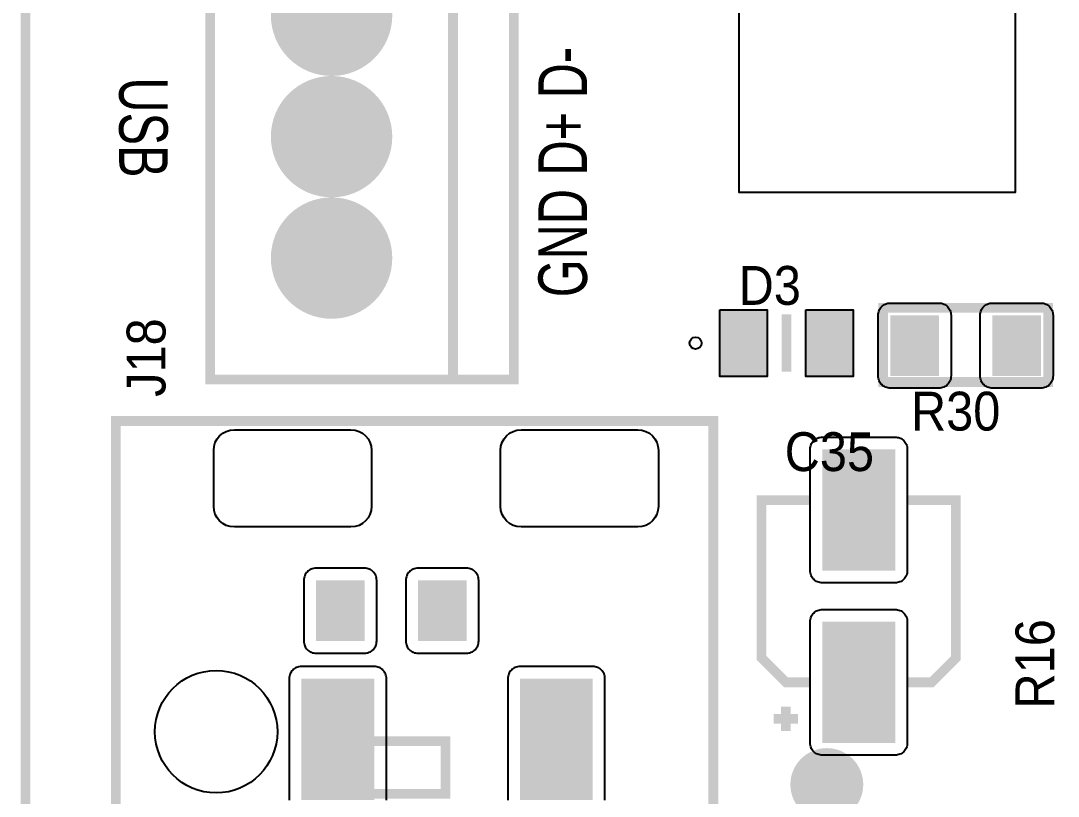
# Model space of a CAD drawing. Header units: inches. Extents: x -3.21 to 3.21, y -2.45 to 2.45.
# Drawn here: x -3.21 to -2.355, y -1.21 to -0.571 of the extents above; entities that cross this region are included whole.
import ezdxf

# ---------------------------------------------------------------- set-up
doc = ezdxf.new("R2010")
doc.units = ezdxf.units.IN
doc.layers.get('0').update_dxf_attribs({"linetype": 'CONTINUOUS'})

# ---------------------------------------------------------------- blocks, each defined once
blk = doc.blocks.new('RPAD')
blk.add_trace([(-0.5, -0.5), (-0.5, 0.5), (0.5, -0.5), (0.5, 0.5)])
blk = doc.blocks.new('EPAD')
at = {"const_width": 0.5}
blk.add_lwpolyline([(-0.25, 0, 1), (0.25, 0, 1)], format="xyb", close=True, dxfattribs=at)

msp = doc.modelspace()

# ---------------------------------------------------------------- linework, layer by layer
for points, const_width in [([(-3.205508, -2.428994), (3.205508, -2.428994), (3.205508, 2.443368), (-3.205508, 2.443368), (-3.205508, -2.428994)], 0.008), ([(-3.205508, -2.428994), (3.205508, -2.428994), (3.205508, 2.443368), (-3.205508, 2.443368), (-3.205508, -2.428994)], 0.008), ([(-3.205508, -2.428994), (3.205508, -2.428994), (3.205508, 2.443368), (-3.205508, 2.443368), (-3.205508, -2.428994)], 0.008), ([(-3.053539, -0.866789), (-2.803539, -0.866789), (-2.803539, -0.466789), (-3.053539, -0.466789), (-3.053539, -0.866789)], 0.008), ([(-3.053539, -0.866789), (-2.803539, -0.866789), (-2.803539, -0.466789), (-3.053539, -0.466789), (-3.053539, -0.866789)], 0.008), ([(-3.053539, -0.866789), (-2.803539, -0.866789), (-2.803539, -0.466789), (-3.053539, -0.466789), (-3.053539, -0.866789)], 0.008), ([(-2.853539, -0.466789), (-2.853539, -0.866789)], 0.008), ([(-2.853539, -0.466789), (-2.853539, -0.866789)], 0.008), ([(-2.853539, -0.466789), (-2.853539, -0.866789)], 0.008), ([(-2.578957, -0.813246), (-2.578957, -0.86049)], 0.007874), ([(-2.578957, -0.813246), (-2.578957, -0.86049)], 0.007874), ([(-2.578957, -0.813246), (-2.578957, -0.86049)], 0.007874), ([(-2.49939, -0.868868), (-2.36339, -0.868868), (-2.36339, -0.807868), (-2.49939, -0.807868), (-2.49939, -0.868868)], 0.008), ([(-2.49939, -0.868868), (-2.36339, -0.868868), (-2.36339, -0.807868), (-2.49939, -0.807868), (-2.49939, -0.868868)], 0.008), ([(-2.49939, -0.868868), (-2.36339, -0.868868), (-2.36339, -0.807868), (-2.49939, -0.807868), (-2.49939, -0.868868)], 0.008), ([(-3.13128, -1.826199), (-2.639154, -1.826199), (-2.639154, -0.901002), (-3.13128, -0.901002), (-3.13128, -1.826199)], 0.008), ([(-3.13128, -1.826199), (-2.639154, -1.826199), (-2.639154, -0.901002), (-3.13128, -0.901002), (-3.13128, -1.826199)], 0.008), ([(-3.13128, -1.826199), (-2.639154, -1.826199), (-2.639154, -0.901002), (-3.13128, -0.901002), (-3.13128, -1.826199)], 0.008), ([(-2.55939, -1.116246), (-2.57939, -1.116246), (-2.59939, -1.096246), (-2.59939, -0.966246), (-2.55939, -0.966246)], 0.008), ([(-2.55939, -1.116246), (-2.57939, -1.116246), (-2.59939, -1.096246), (-2.59939, -0.966246), (-2.55939, -0.966246)], 0.008), ([(-2.55939, -1.116246), (-2.57939, -1.116246), (-2.59939, -1.096246), (-2.59939, -0.966246), (-2.55939, -0.966246)], 0.008), ([(-2.47939, -0.966246), (-2.43939, -0.966246), (-2.43939, -1.096246), (-2.45939, -1.116246), (-2.47939, -1.116246)], 0.008), ([(-2.47939, -0.966246), (-2.43939, -0.966246), (-2.43939, -1.096246), (-2.45939, -1.116246), (-2.47939, -1.116246)], 0.008), ([(-2.47939, -0.966246), (-2.43939, -0.966246), (-2.43939, -1.096246), (-2.45939, -1.116246), (-2.47939, -1.116246)], 0.008), ([(-2.57939, -1.136246), (-2.57939, -1.156246)], 0.008), ([(-2.57939, -1.136246), (-2.57939, -1.156246)], 0.008), ([(-2.57939, -1.136246), (-2.57939, -1.156246)], 0.008), ([(-2.56939, -1.146246), (-2.58939, -1.146246)], 0.008), ([(-2.56939, -1.146246), (-2.58939, -1.146246)], 0.008), ([(-2.56939, -1.146246), (-2.58939, -1.146246)], 0.008), ([(-2.958051, -1.208089), (-2.859626, -1.208089), (-2.859626, -1.164781), (-2.958051, -1.164781), (-2.958051, -1.208089)], 0.008), ([(-2.958051, -1.208089), (-2.859626, -1.208089), (-2.859626, -1.164781), (-2.958051, -1.164781), (-2.958051, -1.208089)], 0.008), ([(-2.958051, -1.208089), (-2.859626, -1.208089), (-2.859626, -1.164781), (-2.958051, -1.164781), (-2.958051, -1.208089)], 0.008)]:
    msp.add_lwpolyline(points, dxfattribs=dict(const_width=const_width))
for points in [[(-2.618088, -0.13521), (-2.618088, -0.712416), (-2.390198, -0.712416), (-2.390198, -0.13521), (-2.618088, -0.13521)], [(-2.90839, -1.213246), (-2.90839, -1.113246), (-2.90844, -1.112207), (-2.908589, -1.111202), (-2.908831, -1.110235), (-2.909161, -1.109311), (-2.909576, -1.108434), (-2.910071, -1.10761), (-2.91064, -1.106843), (-2.91128, -1.106137), (-2.911986, -1.105496), (-2.912754, -1.104927), (-2.913578, -1.104432), (-2.914454, -1.104018), (-2.915378, -1.103687), (-2.916345, -1.103445), (-2.91735, -1.103296), (-2.91839, -1.103246), (-2.97839, -1.103246), (-2.979429, -1.103296), (-2.980434, -1.103445), (-2.981401, -1.103687), (-2.982325, -1.104018), (-2.983202, -1.104432), (-2.984026, -1.104927), (-2.984793, -1.105496), (-2.985499, -1.106137), (-2.986139, -1.106843), (-2.986709, -1.10761), (-2.987203, -1.108434), (-2.987618, -1.109311), (-2.987949, -1.110235), (-2.988191, -1.111202), (-2.988339, -1.112207), (-2.98839, -1.113246), (-2.98839, -1.213246)], [(-2.72839, -1.213246), (-2.72839, -1.113246), (-2.72844, -1.112207), (-2.728589, -1.111202), (-2.728831, -1.110235), (-2.729161, -1.109311), (-2.729576, -1.108434), (-2.730071, -1.10761), (-2.73064, -1.106843), (-2.73128, -1.106137), (-2.731986, -1.105496), (-2.732754, -1.104927), (-2.733578, -1.104432), (-2.734454, -1.104018), (-2.735378, -1.103687), (-2.736345, -1.103445), (-2.73735, -1.103296), (-2.73839, -1.103246), (-2.79839, -1.103246), (-2.799429, -1.103296), (-2.800434, -1.103445), (-2.801401, -1.103687), (-2.802325, -1.104018), (-2.803202, -1.104432), (-2.804026, -1.104927), (-2.804793, -1.105496), (-2.805499, -1.106137), (-2.806139, -1.106843), (-2.806709, -1.10761), (-2.807203, -1.108434), (-2.807618, -1.109311), (-2.807949, -1.110235), (-2.808191, -1.111202), (-2.808339, -1.112207), (-2.80839, -1.113246), (-2.80839, -1.213246)]]:
    msp.add_lwpolyline(points)
for points in [[(-2.63389, -0.809368), (-2.59489, -0.809368), (-2.59489, -0.864368), (-2.63389, -0.864368), (-2.63389, -0.809368)], [(-2.563024, -0.809368), (-2.524024, -0.809368), (-2.524024, -0.864368), (-2.563024, -0.864368), (-2.563024, -0.809368)], [(-2.45339, -0.873868), (-2.49339, -0.873868), (-2.494429, -0.873818), (-2.495434, -0.873669), (-2.496401, -0.873427), (-2.497325, -0.873096), (-2.498202, -0.872682), (-2.499026, -0.872187), (-2.499793, -0.871618), (-2.500499, -0.870978), (-2.501139, -0.870271), (-2.501709, -0.869504), (-2.502203, -0.86868), (-2.502618, -0.867804), (-2.502949, -0.86688), (-2.503191, -0.865913), (-2.503339, -0.864907), (-2.50339, -0.863868), (-2.50339, -0.813868), (-2.503339, -0.812829), (-2.503191, -0.811824), (-2.502949, -0.810857), (-2.502618, -0.809933), (-2.502203, -0.809056), (-2.501709, -0.808232), (-2.501139, -0.807465), (-2.500499, -0.806759), (-2.499793, -0.806119), (-2.499026, -0.805549), (-2.498202, -0.805054), (-2.497325, -0.80464), (-2.496401, -0.804309), (-2.495434, -0.804067), (-2.494429, -0.803919), (-2.49339, -0.803868), (-2.45339, -0.803868), (-2.45235, -0.803919), (-2.451345, -0.804067), (-2.450378, -0.804309), (-2.449454, -0.80464), (-2.448578, -0.805054), (-2.447754, -0.805549), (-2.446986, -0.806119), (-2.44628, -0.806759), (-2.44564, -0.807465), (-2.445071, -0.808232), (-2.444576, -0.809056), (-2.444161, -0.809933), (-2.443831, -0.810857), (-2.443589, -0.811824), (-2.44344, -0.812829), (-2.44339, -0.813868), (-2.44339, -0.863868), (-2.44344, -0.864907), (-2.443589, -0.865913), (-2.443831, -0.86688), (-2.444161, -0.867804), (-2.444576, -0.86868), (-2.445071, -0.869504), (-2.44564, -0.870271), (-2.44628, -0.870978), (-2.446986, -0.871618), (-2.447754, -0.872187), (-2.448578, -0.872682), (-2.449454, -0.873096), (-2.450378, -0.873427), (-2.451345, -0.873669), (-2.45235, -0.873818), (-2.45339, -0.873868)], [(-2.36939, -0.873868), (-2.40939, -0.873868), (-2.410429, -0.873818), (-2.411434, -0.873669), (-2.412401, -0.873427), (-2.413325, -0.873096), (-2.414202, -0.872682), (-2.415026, -0.872187), (-2.415793, -0.871618), (-2.416499, -0.870978), (-2.417139, -0.870271), (-2.417709, -0.869504), (-2.418203, -0.86868), (-2.418618, -0.867804), (-2.418949, -0.86688), (-2.419191, -0.865913), (-2.419339, -0.864907), (-2.41939, -0.863868), (-2.41939, -0.813868), (-2.419339, -0.812829), (-2.419191, -0.811824), (-2.418949, -0.810857), (-2.418618, -0.809933), (-2.418203, -0.809056), (-2.417709, -0.808232), (-2.417139, -0.807465), (-2.416499, -0.806759), (-2.415793, -0.806119), (-2.415026, -0.805549), (-2.414202, -0.805054), (-2.413325, -0.80464), (-2.412401, -0.804309), (-2.411434, -0.804067), (-2.410429, -0.803919), (-2.40939, -0.803868), (-2.36939, -0.803868), (-2.36835, -0.803919), (-2.367345, -0.804067), (-2.366378, -0.804309), (-2.365454, -0.80464), (-2.364578, -0.805054), (-2.363754, -0.805549), (-2.362986, -0.806119), (-2.36228, -0.806759), (-2.36164, -0.807465), (-2.361071, -0.808232), (-2.360576, -0.809056), (-2.360161, -0.809933), (-2.359831, -0.810857), (-2.359589, -0.811824), (-2.35944, -0.812829), (-2.35939, -0.813868), (-2.35939, -0.863868), (-2.35944, -0.864907), (-2.359589, -0.865913), (-2.359831, -0.86688), (-2.360161, -0.867804), (-2.360576, -0.86868), (-2.361071, -0.869504), (-2.36164, -0.870271), (-2.36228, -0.870978), (-2.362986, -0.871618), (-2.363754, -0.872187), (-2.364578, -0.872682), (-2.365454, -0.873096), (-2.366378, -0.873427), (-2.367345, -0.873669), (-2.36835, -0.873818), (-2.36939, -0.873868)], [(-2.92061, -0.925246), (-2.92061, -0.971246), (-2.920948, -0.974722), (-2.921922, -0.977936), (-2.923468, -0.980827), (-2.925524, -0.983332), (-2.928029, -0.985389), (-2.93092, -0.986935), (-2.934134, -0.987908), (-2.93761, -0.988246), (-3.03361, -0.988246), (-3.037086, -0.987908), (-3.0403, -0.986935), (-3.043191, -0.985389), (-3.045696, -0.983332), (-3.047753, -0.980827), (-3.049299, -0.977936), (-3.050272, -0.974722), (-3.05061, -0.971246), (-3.05061, -0.925246), (-3.050272, -0.92177), (-3.049299, -0.918556), (-3.047753, -0.915665), (-3.045696, -0.91316), (-3.043191, -0.911104), (-3.0403, -0.909557), (-3.037086, -0.908584), (-3.03361, -0.908246), (-2.93761, -0.908246), (-2.934134, -0.908584), (-2.93092, -0.909557), (-2.928029, -0.911104), (-2.925524, -0.91316), (-2.923468, -0.915665), (-2.921922, -0.918556), (-2.920948, -0.92177), (-2.92061, -0.925246)], [(-2.68439, -0.925246), (-2.68439, -0.971246), (-2.684728, -0.974722), (-2.685701, -0.977936), (-2.687247, -0.980827), (-2.689304, -0.983332), (-2.691809, -0.985389), (-2.6947, -0.986935), (-2.697914, -0.987908), (-2.70139, -0.988246), (-2.79739, -0.988246), (-2.800866, -0.987908), (-2.80408, -0.986935), (-2.806971, -0.985389), (-2.809476, -0.983332), (-2.811532, -0.980827), (-2.813078, -0.977936), (-2.814052, -0.974722), (-2.81439, -0.971246), (-2.81439, -0.925246), (-2.814052, -0.92177), (-2.813078, -0.918556), (-2.811532, -0.915665), (-2.809476, -0.91316), (-2.806971, -0.911104), (-2.80408, -0.909557), (-2.800866, -0.908584), (-2.79739, -0.908246), (-2.70139, -0.908246), (-2.697914, -0.908584), (-2.6947, -0.909557), (-2.691809, -0.911104), (-2.689304, -0.91316), (-2.687247, -0.915665), (-2.685701, -0.918556), (-2.684728, -0.92177), (-2.68439, -0.925246)], [(-2.48939, -1.034246), (-2.54939, -1.034246), (-2.550429, -1.034196), (-2.551434, -1.034047), (-2.552401, -1.033805), (-2.553325, -1.033474), (-2.554202, -1.03306), (-2.555026, -1.032565), (-2.555793, -1.031996), (-2.556499, -1.031356), (-2.557139, -1.030649), (-2.557709, -1.029882), (-2.558203, -1.029058), (-2.558618, -1.028181), (-2.558949, -1.027257), (-2.559191, -1.026291), (-2.559339, -1.025285), (-2.55939, -1.024246), (-2.55939, -0.924246), (-2.559339, -0.923207), (-2.559191, -0.922202), (-2.558949, -0.921235), (-2.558618, -0.920311), (-2.558203, -0.919434), (-2.557709, -0.91861), (-2.557139, -0.917843), (-2.556499, -0.917137), (-2.555793, -0.916496), (-2.555026, -0.915927), (-2.554202, -0.915432), (-2.553325, -0.915018), (-2.552401, -0.914687), (-2.551434, -0.914445), (-2.550429, -0.914296), (-2.54939, -0.914246), (-2.48939, -0.914246), (-2.48835, -0.914296), (-2.487345, -0.914445), (-2.486378, -0.914687), (-2.485454, -0.915018), (-2.484578, -0.915432), (-2.483754, -0.915927), (-2.482986, -0.916496), (-2.48228, -0.917137), (-2.48164, -0.917843), (-2.481071, -0.91861), (-2.480576, -0.919434), (-2.480161, -0.920311), (-2.479831, -0.921235), (-2.479589, -0.922202), (-2.47944, -0.923207), (-2.47939, -0.924246), (-2.47939, -1.024246), (-2.47944, -1.025285), (-2.479589, -1.026291), (-2.479831, -1.027257), (-2.480161, -1.028181), (-2.480576, -1.029058), (-2.481071, -1.029882), (-2.48164, -1.030649), (-2.48228, -1.031356), (-2.482986, -1.031996), (-2.483754, -1.032565), (-2.484578, -1.03306), (-2.485454, -1.033474), (-2.486378, -1.033805), (-2.487345, -1.034047), (-2.48835, -1.034196), (-2.48939, -1.034246)], [(-2.96639, -1.092246), (-2.92639, -1.092246), (-2.92535, -1.092196), (-2.924345, -1.092047), (-2.923378, -1.091805), (-2.922454, -1.091474), (-2.921578, -1.09106), (-2.920754, -1.090565), (-2.919986, -1.089996), (-2.91928, -1.089356), (-2.91864, -1.088649), (-2.918071, -1.087882), (-2.917576, -1.087058), (-2.917161, -1.086181), (-2.916831, -1.085257), (-2.916589, -1.084291), (-2.91644, -1.083285), (-2.91639, -1.082246), (-2.91639, -1.032246), (-2.91644, -1.031207), (-2.916589, -1.030202), (-2.916831, -1.029235), (-2.917161, -1.028311), (-2.917576, -1.027434), (-2.918071, -1.02661), (-2.91864, -1.025843), (-2.91928, -1.025137), (-2.919986, -1.024496), (-2.920754, -1.023927), (-2.921578, -1.023432), (-2.922454, -1.023018), (-2.923378, -1.022687), (-2.924345, -1.022445), (-2.92535, -1.022296), (-2.92639, -1.022246), (-2.96639, -1.022246), (-2.967429, -1.022296), (-2.968434, -1.022445), (-2.969401, -1.022687), (-2.970325, -1.023018), (-2.971202, -1.023432), (-2.972026, -1.023927), (-2.972793, -1.024496), (-2.973499, -1.025137), (-2.974139, -1.025843), (-2.974709, -1.02661), (-2.975203, -1.027434), (-2.975618, -1.028311), (-2.975949, -1.029235), (-2.976191, -1.030202), (-2.976339, -1.031207), (-2.97639, -1.032246), (-2.97639, -1.082246), (-2.976339, -1.083285), (-2.976191, -1.084291), (-2.975949, -1.085257), (-2.975618, -1.086181), (-2.975203, -1.087058), (-2.974709, -1.087882), (-2.974139, -1.088649), (-2.973499, -1.089356), (-2.972793, -1.089996), (-2.972026, -1.090565), (-2.971202, -1.09106), (-2.970325, -1.091474), (-2.969401, -1.091805), (-2.968434, -1.092047), (-2.967429, -1.092196), (-2.96639, -1.092246)], [(-2.88239, -1.092246), (-2.84239, -1.092246), (-2.84135, -1.092196), (-2.840345, -1.092047), (-2.839378, -1.091805), (-2.838454, -1.091474), (-2.837578, -1.09106), (-2.836754, -1.090565), (-2.835986, -1.089996), (-2.83528, -1.089356), (-2.83464, -1.088649), (-2.834071, -1.087882), (-2.833576, -1.087058), (-2.833161, -1.086181), (-2.832831, -1.085257), (-2.832589, -1.084291), (-2.83244, -1.083285), (-2.83239, -1.082246), (-2.83239, -1.032246), (-2.83244, -1.031207), (-2.832589, -1.030202), (-2.832831, -1.029235), (-2.833161, -1.028311), (-2.833576, -1.027434), (-2.834071, -1.02661), (-2.83464, -1.025843), (-2.83528, -1.025137), (-2.835986, -1.024496), (-2.836754, -1.023927), (-2.837578, -1.023432), (-2.838454, -1.023018), (-2.839378, -1.022687), (-2.840345, -1.022445), (-2.84135, -1.022296), (-2.84239, -1.022246), (-2.88239, -1.022246), (-2.883429, -1.022296), (-2.884434, -1.022445), (-2.885401, -1.022687), (-2.886325, -1.023018), (-2.887202, -1.023432), (-2.888026, -1.023927), (-2.888793, -1.024496), (-2.889499, -1.025137), (-2.890139, -1.025843), (-2.890709, -1.02661), (-2.891203, -1.027434), (-2.891618, -1.028311), (-2.891949, -1.029235), (-2.892191, -1.030202), (-2.892339, -1.031207), (-2.89239, -1.032246), (-2.89239, -1.082246), (-2.892339, -1.083285), (-2.892191, -1.084291), (-2.891949, -1.085257), (-2.891618, -1.086181), (-2.891203, -1.087058), (-2.890709, -1.087882), (-2.890139, -1.088649), (-2.889499, -1.089356), (-2.888793, -1.089996), (-2.888026, -1.090565), (-2.887202, -1.09106), (-2.886325, -1.091474), (-2.885401, -1.091805), (-2.884434, -1.092047), (-2.883429, -1.092196), (-2.88239, -1.092246)], [(-2.48939, -1.176246), (-2.54939, -1.176246), (-2.550429, -1.176196), (-2.551434, -1.176047), (-2.552401, -1.175805), (-2.553325, -1.175474), (-2.554202, -1.17506), (-2.555026, -1.174565), (-2.555793, -1.173996), (-2.556499, -1.173356), (-2.557139, -1.172649), (-2.557709, -1.171882), (-2.558203, -1.171058), (-2.558618, -1.170181), (-2.558949, -1.169257), (-2.559191, -1.168291), (-2.559339, -1.167285), (-2.55939, -1.166246), (-2.55939, -1.066246), (-2.559339, -1.065207), (-2.559191, -1.064202), (-2.558949, -1.063235), (-2.558618, -1.062311), (-2.558203, -1.061434), (-2.557709, -1.06061), (-2.557139, -1.059843), (-2.556499, -1.059137), (-2.555793, -1.058496), (-2.555026, -1.057927), (-2.554202, -1.057432), (-2.553325, -1.057018), (-2.552401, -1.056687), (-2.551434, -1.056445), (-2.550429, -1.056296), (-2.54939, -1.056246), (-2.48939, -1.056246), (-2.48835, -1.056296), (-2.487345, -1.056445), (-2.486378, -1.056687), (-2.485454, -1.057018), (-2.484578, -1.057432), (-2.483754, -1.057927), (-2.482986, -1.058496), (-2.48228, -1.059137), (-2.48164, -1.059843), (-2.481071, -1.06061), (-2.480576, -1.061434), (-2.480161, -1.062311), (-2.479831, -1.063235), (-2.479589, -1.064202), (-2.47944, -1.065207), (-2.47939, -1.066246), (-2.47939, -1.166246), (-2.47944, -1.167285), (-2.479589, -1.168291), (-2.479831, -1.169257), (-2.480161, -1.170181), (-2.480576, -1.171058), (-2.481071, -1.171882), (-2.48164, -1.172649), (-2.48228, -1.173356), (-2.482986, -1.173996), (-2.483754, -1.174565), (-2.484578, -1.17506), (-2.485454, -1.175474), (-2.486378, -1.175805), (-2.487345, -1.176047), (-2.48835, -1.176196), (-2.48939, -1.176246)]]:
    msp.add_lwpolyline(points, close=True)
for centre, radius in [((-2.65376, -0.836868), 0.004921), ((-2.65376, -0.836868), 0.004921), ((-2.65376, -0.836868), 0.004921), ((-3.048602, -1.156907), 0.050418), ((-3.048602, -1.156907), 0.050418), ((-3.048602, -1.156907), 0.050418)]:
    msp.add_circle(centre, radius)

# ---------------------------------------------------------------- block references
for name, p, xscale, yscale in [('EPAD', (-2.953539, -0.566789), 0.1, 0.1), ('EPAD', (-2.953539, -0.666789), 0.1, 0.1), ('EPAD', (-2.953539, -0.766789), 0.1, 0.1), ('RPAD', (-2.61439, -0.836868), 0.039, 0.055), ('RPAD', (-2.543524, -0.836868), 0.039, 0.055), ('EPAD', (-2.545685, -1.200431), 0.06, 0.06)]:
    msp.add_blockref(name, p, dxfattribs=dict(xscale=xscale, yscale=yscale))
for p, xscale, yscale, rotation in [((-2.47339, -0.838868), 0.04, 0.05, 180), ((-2.38939, -0.838868), 0.04, 0.05, 180), ((-2.51939, -0.974246), 0.06, 0.1, -180), ((-2.94639, -1.057246), 0.04, 0.05, 180), ((-2.86239, -1.057246), 0.04, 0.05, 180), ((-2.51939, -1.116246), 0.06, 0.1, -180), ((-2.94839, -1.163246), 0.06, 0.1, 180), ((-2.76839, -1.163246), 0.06, 0.1, 180)]:
    msp.add_blockref('RPAD', p, dxfattribs=dict(xscale=xscale, yscale=yscale, rotation=rotation))

# ---------------------------------------------------------------- texts
for s, height, rotation, width, p in [('GND D+ D-', 0.04, 90, 0.75, (-2.743185, -0.799073)), ('GND D+ D-', 0.04, 90, 0.75, (-2.743185, -0.799073)), ('GND D+ D-', 0.04, 90, 0.75, (-2.743185, -0.799073)), ('USB', 0.04, -90, 0.75, (-3.128461, -0.61797)), ('USB', 0.04, -90, 0.75, (-3.128461, -0.61797)), ('USB', 0.04, -90, 0.75, (-3.128461, -0.61797)), ('J18', 0.032, 90, 0.9375, (-3.090311, -0.881081)), ('J18', 0.032, 90, 0.9375, (-3.090311, -0.881081)), ('J18', 0.032, 90, 0.9375, (-3.090311, -0.881081)), ('R16', 0.032, 90, 0.9375, (-2.358327, -1.137813)), ('R16', 0.032, 90, 0.9375, (-2.358327, -1.137813)), ('R16', 0.032, 90, 0.9375, (-2.358327, -1.137813))]:
    msp.add_text(s, height=height, rotation=rotation, dxfattribs=dict(width=width)).set_placement(p)
at = {"width": 0.9375}
for s, p in [('D3', (-2.618307, -0.805309)), ('D3', (-2.618307, -0.805309)), ('D3', (-2.618307, -0.805309)), ('R30', (-2.47639, -0.908868)), ('R30', (-2.47639, -0.908868)), ('R30', (-2.47639, -0.908868)), ('C35', (-2.58039, -0.942246)), ('C35', (-2.58039, -0.942246)), ('C35', (-2.58039, -0.942246))]:
    msp.add_text(s, height=0.032, dxfattribs=at).set_placement(p)

doc.saveas('drawing.dxf')
